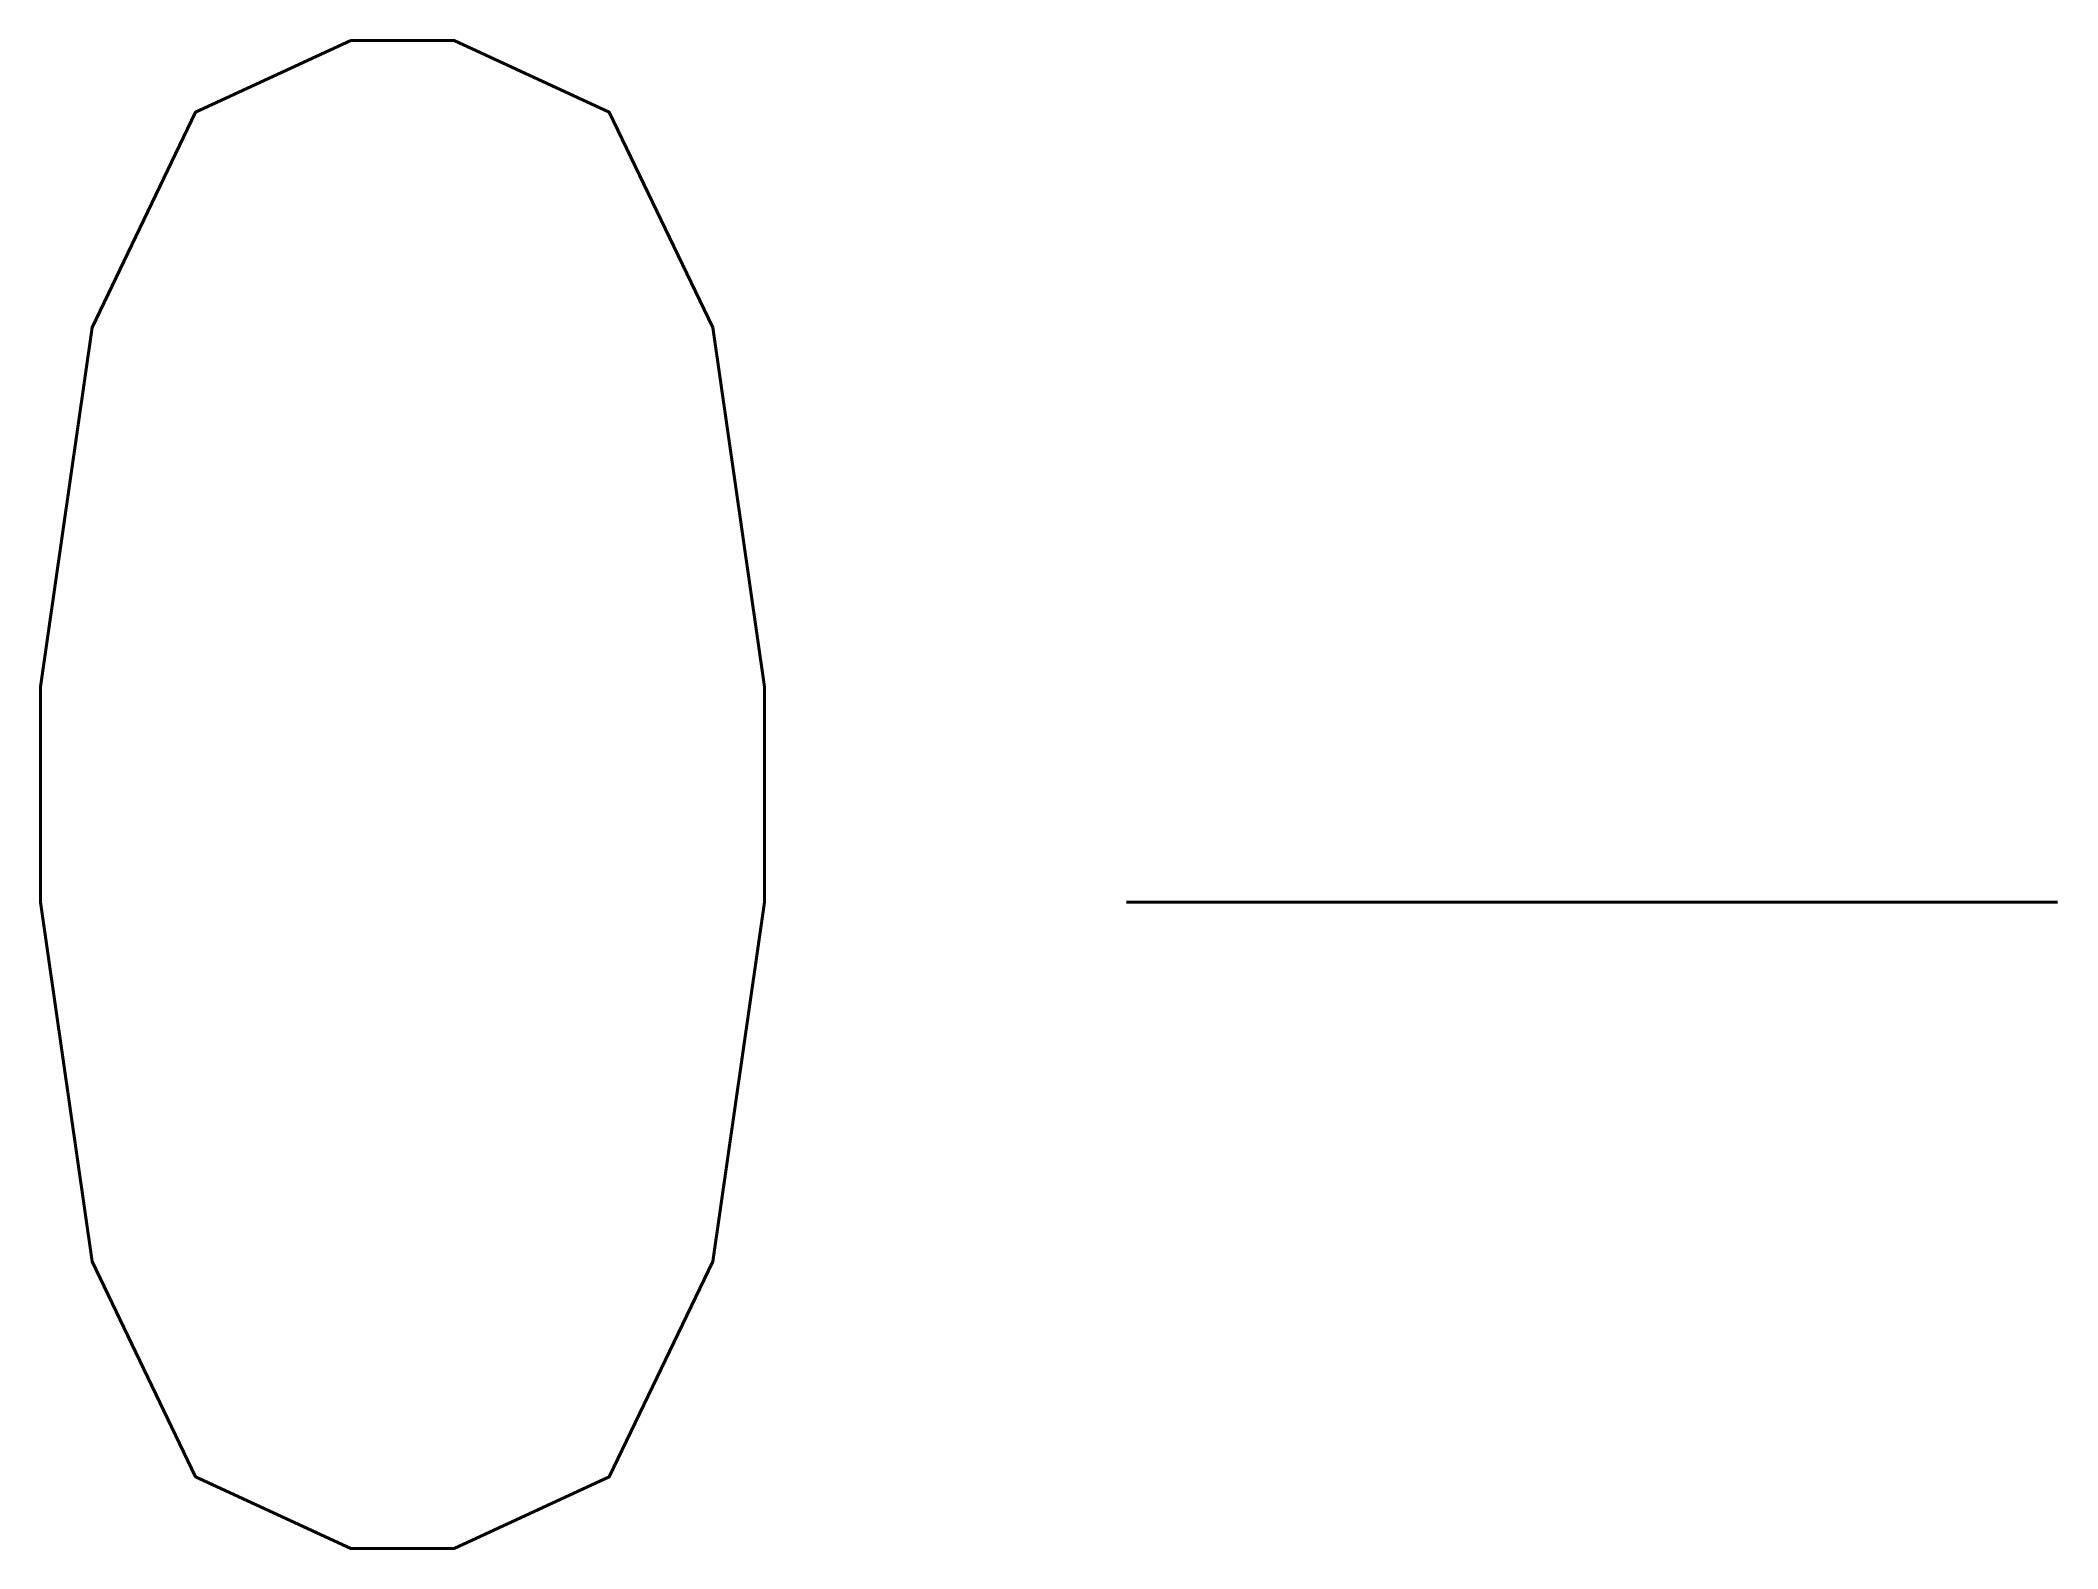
# Model space of a CAD drawing. Extents: x -1.37 to 1.3, y 1.5 to 3.5.
import ezdxf
from ezdxf.enums import TextEntityAlignment as Align

# ---------------------------------------------------------------- set-up
doc = ezdxf.new("R2010")
doc.units = 0
doc.header["$MEASUREMENT"] = 0
doc.layers.get('0').update_dxf_attribs({"linetype": 'CONTINUOUS'})
doc.styles.get("Standard").update_dxf_attribs({"font": 'txt.shx', "width": 0.8, "bigfont": 'HZTXT.SHX'})

msp = doc.modelspace()

# ---------------------------------------------------------------- texts
at = {"width": 0.8}
msp.add_text('0-', height=2, dxfattribs=at).set_placement((0, 2.5), align=Align.MIDDLE)

doc.saveas('drawing.dxf')
